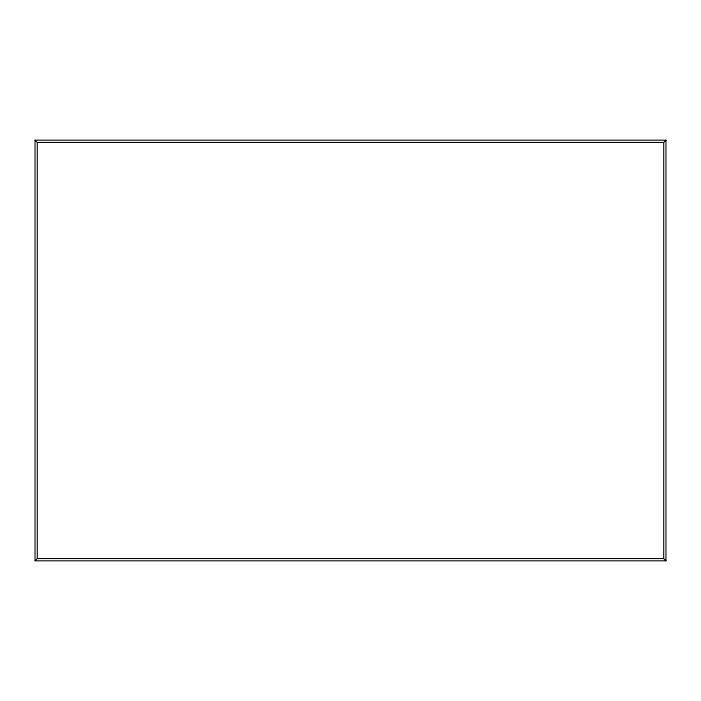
<?xml version="1.0" encoding="UTF-8"?>
<svg xmlns="http://www.w3.org/2000/svg" width="701" height="701" viewBox="0 0 701 701"><rect width="100%" height="100%" fill="white"/><g stroke="black" fill="none" stroke-linecap="round" stroke-linejoin="round"><path stroke-width="1.05" d="M35.05 560.8L665.95 560.8L665.95 140.2L35.05 140.2L35.05 560.8L36.724 559.126M664.276 141.874L665.95 140.2M664.276 559.126L665.95 560.8M35.05 140.2L36.724 141.874M663.689 142.461L37.311 142.461L37.311 558.539L663.689 558.539L663.689 142.461"/></g></svg>
